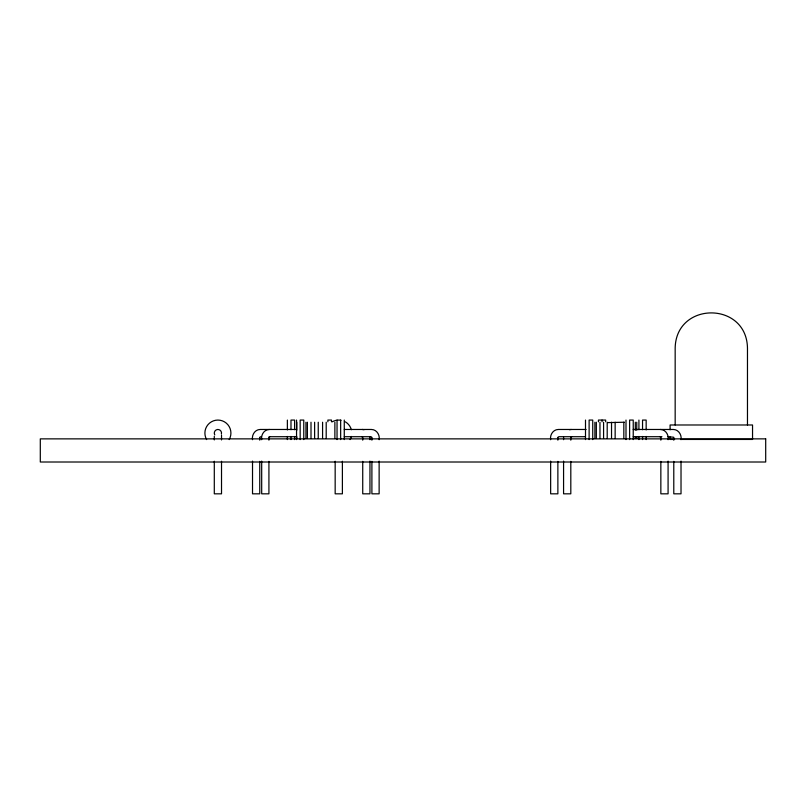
<?xml version="1.0" encoding="UTF-8"?>
<svg xmlns="http://www.w3.org/2000/svg" width="806" height="806" viewBox="0 0 806 806"><rect width="100%" height="100%" fill="white"/><g stroke="black" fill="none" stroke-linecap="round" stroke-linejoin="round"><path stroke-width="1.21" d="M259.804 437.245L260.711 436.701M268.972 437.245L269.879 436.701M557.933 437.245L558.84 436.701L585.499 436.701M570.86 437.245L571.766 436.701M269.406 429.467C264.207 429.477 260.801 434.857 261.688 439.703M569.469 429.709L571.293 429.467M624.469 422.233L607.835 422.606M296.548 429.467L260.237 429.467C255.039 429.477 251.633 434.857 252.52 439.703M344.273 429.467L371.415 429.467C376.614 429.477 380.009 434.857 379.132 439.703M586.093 429.467L558.367 429.467C553.168 429.477 549.763 434.857 550.649 439.703M633.234 429.467L673.302 429.467C678.501 429.477 681.906 434.857 681.02 439.703M269.194 436.701L296.548 436.701M344.273 436.701L370.941 436.701L371.838 437.245M633.234 436.701L661.917 436.701M667.983 436.701L673.735 437.245M674.592 439.451L670.098 439.451L670.098 437.033M682.178 439.451L752.542 439.451L752.542 424.984L670.098 424.984L670.098 429.81M660.366 429.467C665.565 429.477 668.97 434.857 668.083 439.703M659.892 436.701L660.799 437.245M362.237 429.467L364.07 429.709M361.763 436.701L362.67 437.245M747.474 424.984L747.474 348.333C746.92 301.101 675.72 301.101 675.166 348.333L675.166 424.984M681.02 461.103L681.02 493.826L673.786 493.826L673.786 461.375M673.786 437.658L673.786 440.157M668.083 461.103L668.083 493.826L660.849 493.826L660.849 461.375M660.849 437.658L660.849 440.157M646.16 429.961L646.16 420.067L642.543 420.067L642.543 429.719M646.16 436.449L646.16 439.592M642.543 436.449L642.543 439.592M638.926 420.067L638.926 429.719M638.926 436.449L638.926 439.592M636.76 422.233L636.76 430.273M636.76 436.761L636.76 438.504M635.319 422.233L635.319 430.273M635.319 436.761L635.319 438.504M633.234 439.592L633.234 420.067L629.617 420.067L629.617 439.592M626 420.067L626 439.592M623.824 422.233L623.824 438.504M615.149 422.233L615.149 438.504M611.532 422.233L611.532 438.504M607.2 422.233L607.2 438.504M605.669 421.81L605.669 420.067L598.435 420.067L598.435 421.81M603.583 422.233L603.583 438.504M602.052 420.067L602.052 421.81M599.966 422.233L599.966 438.504M596.349 422.233L596.349 438.504M594.899 422.233L594.899 438.504M592.732 439.592L592.732 420.067L589.115 420.067L589.115 439.592M585.499 420.067L585.499 439.592M570.809 437.658L570.809 440.157M570.809 461.375L570.809 493.826L563.575 493.826L563.575 461.103M563.575 437.184L563.575 439.703M557.873 437.658L557.873 440.157M557.873 461.375L557.873 493.826L550.649 493.826L550.649 461.103M379.132 461.103L379.132 493.826L371.898 493.826L371.898 461.375M371.898 437.658L371.898 440.157M369.954 437.184L369.954 439.703M369.954 461.103L369.954 493.826L362.73 493.826L362.73 461.375M362.73 437.658L362.73 440.157M344.273 420.067L344.273 439.592M342.389 461.234L342.389 493.826L335.165 493.826L335.165 461.234M340.656 420.067L340.656 439.592M337.039 420.067L337.039 439.592M334.873 422.233L334.873 438.504M331.488 421.81L331.488 420.067L327.871 420.067L327.871 421.81M326.198 422.233L326.198 438.504M322.581 422.233L322.581 438.504M318.239 422.233L318.239 438.504M314.622 422.233L314.622 438.504M311.005 422.233L311.005 438.504M307.388 422.233L307.388 438.504M305.948 422.233L305.948 438.504M303.771 439.592L303.771 420.067L300.164 420.067L300.164 439.592M296.779 422.233L296.779 430.273M296.779 436.761L296.779 438.504M296.548 420.067L296.548 439.592M294.603 429.719L294.603 420.067L290.986 420.067L290.986 429.719M294.603 436.449L294.603 439.592M290.986 436.449L290.986 439.592M287.369 420.067L287.369 429.951M287.369 436.449L287.369 439.592M268.922 437.658L268.922 440.157M268.922 461.375L268.922 493.826L261.688 493.826L261.688 461.103M259.754 437.658L259.754 440.157M259.754 461.375L259.754 493.826L252.52 493.826L252.52 461.103M221.519 435.26L221.519 439.935M221.519 461.234L221.519 493.826L214.295 493.826L214.295 461.234M214.295 436.298L214.295 439.925M206.638 439.592A13.017 13.017 0 0 1 217.912 420.067A13.017 13.017 0 0 1 229.176 439.592M214.769 434.877A3.617 3.617 0 0 1 217.459 429.497A3.617 3.617 0 0 1 221.398 434.041M351.345 436.449A13.017 13.017 0 0 1 350.046 439.592M332.263 421.81A13.017 13.017 0 0 1 341.039 420.269M345.28 421.81A13.017 13.017 0 0 1 351.345 429.719M765.7 438.867L40.3 438.867L40.3 462.009L765.7 462.009L765.7 438.867"/></g></svg>
